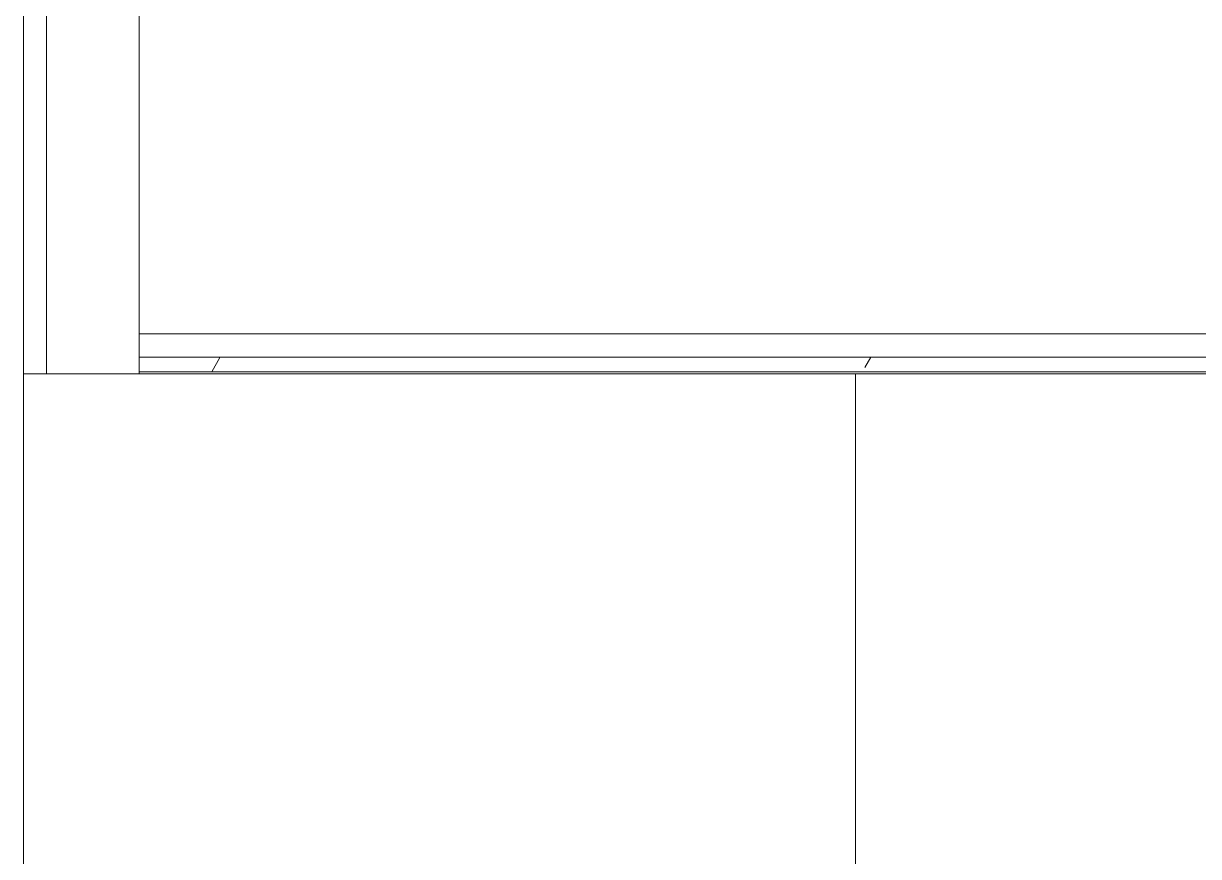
# Model space of a CAD drawing. Header units: millimetres. Extents: x -515342 to 330399, y -224905 to 507333.
# Drawn here: x 243135 to 243770, y 90370 to 90821 of the extents above; entities that cross this region are included whole.
import ezdxf

# ---------------------------------------------------------------- set-up
doc = ezdxf.new("R2010")
doc.units = ezdxf.units.MM
doc.layers.get('0').update_dxf_attribs({"lineweight": 0})
for name, color, linetype, lineweight in [('Перекрытие', 7, 'Continuous', 0), ('Стены внутренние', 7, 'Continuous', 0), ('Стены отделка', 7, 'Continuous', 0), ('Стены перегородки', 7, 'Continuous', 0)]:
    doc.layers.add(name, color=color, linetype=linetype, lineweight=lineweight)

# ---------------------------------------------------------------- blocks, each defined once
blk = doc.blocks.new('СД_Люблино_Фасады_rvt-2-О_АР_П_Разрез 2-2')
at = {"layer": 'Перекрытие'}
h = blk.add_hatch(dxfattribs=at)
h.set_pattern_fill('FP_38', color=256, style=0, pattern_type=2)
h.set_pattern_definition([(0, (-6322.59, 7579.1), (406.4, 101.6), [33.528, -271.272, 33.528, -271.272, -1625.6]), (0, (-6322.59, 7579.1), (406.4, 101.6), [-609.6, 33.528, -576.072, 33.528, -271.272, -711.2]), (0, (-6322.59, 7579.1), (406.4, 101.6), [-1524, 33.528, -169.672, 33.528, -474.472]), (120, (-6170.19, 7629.9), (-291.1882, 301.1527), [33.528, -271.272, 33.528, -271.272, -1625.6]), (120, (-6170.19, 7629.9), (-291.1882, 301.1527), [-609.6, 33.528, -576.072, 33.528, -271.272, -711.2]), (120, (-6170.19, 7629.9), (-291.1882, 301.1527), [-1524, 33.528, -169.672, 33.528, -474.472]), (240, (-6119.39, 7833.1), (-115.2118, -402.7527), [33.528, -271.272, 33.528, -271.272, -1625.6]), (240, (-6119.39, 7833.1), (-115.2118, -402.7527), [-609.6, 33.528, -576.072, 33.528, -271.272, -711.2]), (240, (-6119.39, 7833.1), (-115.2118, -402.7527), [-1524, 33.528, -169.672, 33.528, -474.472])])
h.paths.add_polyline_path([(-16167.12, 2601), (-16060, 2601), (-16060, 2609), (-18162.5, 2609), (-18162.5, 2601), (-16274.24, 2601)])
at = {"layer": 'Перекрытие', "lineweight": 18}
for p, q in [((-16060, 2621.5), (-18162.5, 2621.5)), ((-18162.5, 2621.5), (-18162.5, 2609)), ((-16060, 2609), (-18162.5, 2609)), ((-16060, 2601), (-18162.5, 2601))]:
    blk.add_line(p, q, dxfattribs=at)
at = {"layer": 'Перекрытие'}
for p, q in [((-18162.5, 2609), (-18162.5, 2601)), ((-18162.5, 2601), (-18162.5, 2600)), ((-18162.5, 2600), (-16060, 2600))]:
    blk.add_line(p, q, dxfattribs=at)
at = {"layer": 'Стены внутренние'}
for p, q in [((-18225, -615), (-18225, 2600)), ((-17775, -615), (-17775, 2600))]:
    blk.add_line(p, q, dxfattribs=at)
at = {"layer": 'Стены отделка', "lineweight": 9}
for p, q in [((-18225, 3320), (-18225, 2600)), ((-18225, 2600), (-18212.5, 2600))]:
    blk.add_line(p, q, dxfattribs=at)
at = {"layer": 'Стены перегородки'}
for p, q in [((-18212.5, 2600), (-18212.5, 3320)), ((-18162.5, 2600), (-18162.5, 3320)), ((-18212.5, 2600), (-18162.5, 2600))]:
    blk.add_line(p, q, dxfattribs=at)

msp = doc.modelspace()

# ---------------------------------------------------------------- block references
msp.add_blockref('СД_Люблино_Фасады_rvt-2-О_АР_П_Разрез 2-2', (261359.7107, 88031.3929))

doc.saveas('drawing.dxf')
